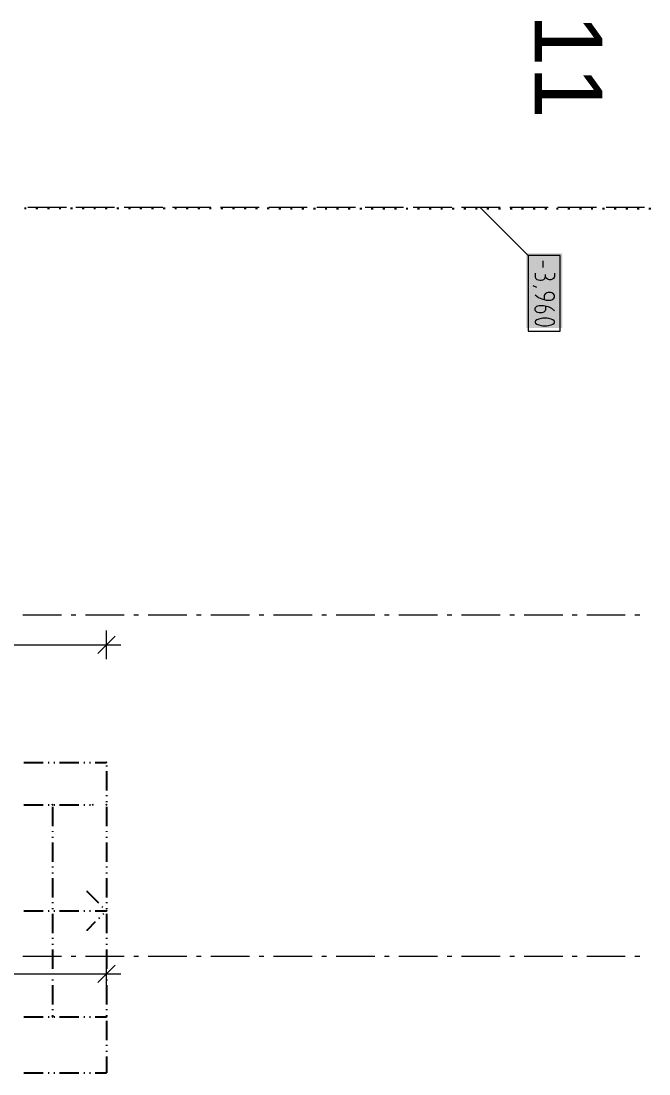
# Model space of a CAD drawing. Header units: millimetres. Extents: x 0 to 594, y 0 to 420.
# Drawn here: x 124.37 to 150.02, y 215.75 to 258.75 of the extents above; entities that cross this region are included whole.
import ezdxf

# ---------------------------------------------------------------- set-up
doc = ezdxf.new("R2010")
doc.units = ezdxf.units.MM
doc.header["$LTSCALE"] = 8
for name, color, linetype in [('PDF_Dokresleni nad rovinou rezu', 7, 'Continuous'), ('PDF_Dopravni znaceni', 7, 'Continuous'), ('PDF_Koty delkove', 7, 'Continuous'), ('PDF_Koty vyskove-pudorysy', 7, 'Continuous'), ('PDF_Obecne 0.18', 7, 'Continuous'), ('PDF_Osy hlavni', 7, 'Continuous'), ('PDF_Schody 2D', 7, 'Continuous'), ('PDF_Text', 7, 'Continuous')]:
    doc.layers.add(name, color=color, linetype=linetype)
doc.styles.add('PDF Arial', font='arial.ttf')

msp = doc.modelspace()

# ---------------------------------------------------------------- linework, layer by layer
at = {"layer": 'PDF_Dokresleni nad rovinou rezu', "lineweight": 25}
for points in [[(124.488, 228.472), (125.276, 228.472)], [(125.473, 228.472), (125.512, 228.472)], [(125.709, 228.472), (125.748, 228.472)], [(125.945, 228.472), (126.732, 228.472)], [(126.929, 228.472), (126.969, 228.472)], [(127.165, 228.472), (127.205, 228.472)], [(127.402, 228.472), (127.855, 228.472)], [(127.855, 228.347), (127.855, 228.307)], [(127.855, 228.11), (127.855, 227.323)], [(127.855, 227.126), (127.855, 227.087)], [(127.855, 226.89), (127.855, 226.851)], [(127.855, 217.914), (127.855, 217.126)], [(127.855, 216.929), (127.855, 216.89)], [(127.855, 216.693), (127.855, 216.654)], [(127.855, 216.457), (127.855, 215.795)], [(124.488, 215.795), (125.276, 215.795)], [(125.473, 215.795), (125.512, 215.795)], [(125.709, 215.795), (125.748, 215.795)], [(125.945, 215.795), (126.732, 215.795)], [(126.929, 215.795), (126.969, 215.795)], [(127.165, 215.795), (127.205, 215.795)], [(127.402, 215.795), (127.855, 215.795)]]:
    msp.add_lwpolyline(points, dxfattribs=at)
at = {"layer": 'PDF_Dokresleni nad rovinou rezu', "lineweight": 25, "transparency": 33554559}
for points in [[(127.855, 228.522), (127.904, 228.472), (127.805, 228.472), (127.855, 228.423)], [(127.805, 228.472), (127.855, 228.522), (127.855, 228.423), (127.904, 228.472)], [(127.855, 226.789), (127.904, 226.74), (127.805, 226.74), (127.855, 226.691)], [(127.855, 218.128), (127.904, 218.079), (127.805, 218.079), (127.855, 218.03)], [(127.855, 215.844), (127.904, 215.795), (127.805, 215.795), (127.855, 215.746)], [(127.805, 215.795), (127.855, 215.844), (127.855, 215.746), (127.904, 215.795)]]:
    msp.add_solid(points, dxfattribs=at)
at = {"layer": 'PDF_Dopravni znaceni', "lineweight": 18}
for points in [[(124.646, 251.15), (126.221, 251.15)], [(126.614, 251.15), (128.189, 251.15)], [(128.583, 251.15), (130.158, 251.15)], [(130.551, 251.15), (132.126, 251.15)], [(132.52, 251.15), (134.095, 251.15)], [(134.488, 251.15), (136.063, 251.15)], [(136.457, 251.15), (138.032, 251.15)], [(138.425, 251.15), (140, 251.15)], [(140.394, 251.15), (141.969, 251.15)], [(142.362, 251.15), (143.937, 251.15)], [(144.331, 251.15), (145.906, 251.15)], [(146.299, 251.15), (147.874, 251.15)], [(148.268, 251.15), (149.843, 251.15)]]:
    msp.add_lwpolyline(points, dxfattribs=at)
at = {"layer": 'PDF_Koty delkove', "lineweight": 18}
for points in [[(127.5, 232.92), (128.209, 233.628)], [(127.855, 232.684), (127.855, 233.274), (127.855, 233.865)], [(97.776, 233.274), (98.406, 233.274), (101.319, 233.274), (109.981, 233.274), (111.201, 233.274), (111.713, 233.274), (112.658, 233.274), (127.855, 233.274)], [(127.855, 233.274), (128.445, 233.274)], [(127.5, 219.483), (128.209, 220.192)], [(127.855, 219.247), (127.855, 219.838), (127.855, 220.428)], [(98.406, 219.838), (101.319, 219.838), (110.217, 219.838), (127.855, 219.838)], [(127.855, 219.838), (128.445, 219.838)]]:
    msp.add_lwpolyline(points, dxfattribs=at)
at = {"layer": 'PDF_Koty vyskove-pudorysy', "lineweight": 18}
for points in [[(145.087, 249.171), (143.112, 251.147)], [(145.692, 248.952), (145.692, 248.689)], [(145.376, 248.449), (145.376, 248.296), (145.403, 248.242), (145.442, 248.198), (145.508, 248.176), (145.56, 248.165), (145.613, 248.165), (145.679, 248.176), (145.731, 248.198), (145.77, 248.242), (145.797, 248.318)], [(146.164, 248.449), (146.164, 248.318), (146.151, 248.274), (146.124, 248.23), (146.085, 248.208), (146.007, 248.186), (145.954, 248.186), (145.875, 248.208), (145.823, 248.252), (145.797, 248.318), (145.797, 248.405)], [(145.271, 247.946), (145.429, 247.88)], [(145.376, 247.574), (145.508, 247.464), (145.639, 247.399), (145.823, 247.356), (146.007, 247.356), (146.059, 247.367), (146.098, 247.388), (146.124, 247.41), (146.151, 247.443), (146.164, 247.487), (146.164, 247.53), (146.151, 247.574), (146.124, 247.607), (146.098, 247.629), (146.059, 247.651), (146.007, 247.662), (145.901, 247.662), (145.849, 247.651), (145.797, 247.629), (145.757, 247.574), (145.744, 247.53), (145.744, 247.377)], [(145.534, 246.831), (145.482, 246.842), (145.442, 246.863), (145.416, 246.885), (145.39, 246.918), (145.376, 246.962), (145.376, 247.005), (145.39, 247.049), (145.416, 247.082), (145.442, 247.104), (145.482, 247.126), (145.534, 247.137), (145.718, 247.137), (145.901, 247.093), (146.033, 247.027), (146.164, 246.918)], [(145.797, 247.115), (145.797, 246.962), (145.783, 246.918), (145.757, 246.885), (145.731, 246.863), (145.692, 246.842), (145.639, 246.831), (145.534, 246.831)]]:
    msp.add_lwpolyline(points, dxfattribs=at)
for points in [[(145.087, 249.171), (145.087, 246.087), (146.4, 246.087), (146.4, 249.171)], [(145.692, 246.306), (145.849, 246.306), (145.927, 246.317), (146.02, 246.339), (146.098, 246.371), (146.151, 246.415), (146.164, 246.437), (146.164, 246.48), (146.151, 246.503), (146.098, 246.546), (146.02, 246.579), (145.927, 246.601), (145.849, 246.612), (145.692, 246.612), (145.613, 246.601), (145.521, 246.579), (145.442, 246.546), (145.39, 246.503), (145.376, 246.48), (145.376, 246.437), (145.39, 246.415), (145.442, 246.371), (145.521, 246.339), (145.613, 246.317)]]:
    msp.add_lwpolyline(points, close=True, dxfattribs=at)
at = {"layer": 'PDF_Koty vyskove-pudorysy', "color": 7, "lineweight": 18, "true_color": 0xffffff, "transparency": 33554559}
msp.add_solid([(145.009, 249.266), (145.009, 246.211), (146.479, 249.266), (146.479, 246.211)], dxfattribs=at)
at = {"layer": 'PDF_Obecne 0.18', "lineweight": 25}
for points in [[(124.505, 251.106), (124.584, 251.106)], [(124.978, 251.105), (125.056, 251.105)], [(125.45, 251.105), (125.529, 251.105)], [(125.922, 251.105), (126.001, 251.105)], [(126.395, 251.105), (126.474, 251.105)], [(126.867, 251.105), (126.946, 251.105)], [(127.34, 251.104), (127.418, 251.104)], [(127.812, 251.104), (127.891, 251.104)], [(128.285, 251.104), (128.363, 251.104)], [(128.757, 251.104), (128.836, 251.104)], [(129.229, 251.104), (129.308, 251.104)], [(129.702, 251.104), (129.781, 251.103)], [(130.174, 251.103), (130.253, 251.103)], [(130.647, 251.103), (130.726, 251.103)], [(131.119, 251.103), (131.198, 251.103)], [(131.592, 251.103), (131.67, 251.103)], [(132.064, 251.103), (132.143, 251.102)], [(132.537, 251.102), (132.615, 251.102)], [(133.009, 251.102), (133.088, 251.102)], [(133.481, 251.102), (133.56, 251.102)], [(133.954, 251.102), (134.033, 251.102)], [(134.426, 251.102), (134.505, 251.102)], [(134.899, 251.101), (134.978, 251.101)], [(135.371, 251.101), (135.45, 251.101)], [(135.844, 251.101), (135.922, 251.101)], [(136.316, 251.101), (136.395, 251.101)], [(136.789, 251.101), (136.867, 251.101)], [(137.261, 251.1), (137.34, 251.1)], [(137.733, 251.1), (137.812, 251.1)], [(138.206, 251.1), (138.285, 251.1)], [(138.678, 251.1), (138.757, 251.1)], [(139.151, 251.1), (139.229, 251.1)], [(139.623, 251.099), (139.702, 251.099)], [(140.096, 251.099), (140.174, 251.099)], [(140.568, 251.099), (140.647, 251.099)], [(141.04, 251.099), (141.119, 251.099)], [(141.513, 251.099), (141.592, 251.099)], [(141.985, 251.098), (142.064, 251.098)], [(142.458, 251.098), (142.537, 251.098)], [(142.93, 251.098), (143.009, 251.098)], [(143.403, 251.098), (143.481, 251.098)], [(143.875, 251.098), (143.954, 251.098)], [(144.348, 251.097), (144.426, 251.097)], [(144.82, 251.097), (144.899, 251.097)], [(145.292, 251.097), (145.371, 251.097)], [(145.765, 251.097), (145.844, 251.097)], [(146.237, 251.097), (146.316, 251.097)], [(146.71, 251.096), (146.789, 251.096)], [(147.182, 251.096), (147.261, 251.096)], [(147.655, 251.096), (147.733, 251.096)], [(148.127, 251.096), (148.206, 251.096)], [(148.6, 251.096), (148.678, 251.096)], [(149.072, 251.095), (149.151, 251.095)], [(149.544, 251.095), (149.623, 251.095)], [(150.017, 251.095), (150.096, 251.095)]]:
    msp.add_lwpolyline(points, dxfattribs=at)
at = {"layer": 'PDF_Osy hlavni', "lineweight": 18}
for points in [[(124.449, 234.496), (126.024, 234.496)], [(126.417, 234.496), (126.614, 234.496)], [(127.008, 234.496), (128.583, 234.496)], [(128.976, 234.496), (129.173, 234.496)], [(129.567, 234.496), (131.142, 234.496)], [(131.536, 234.496), (131.732, 234.496)], [(132.126, 234.496), (133.701, 234.496)], [(134.095, 234.496), (134.291, 234.496)], [(134.685, 234.496), (136.26, 234.496)], [(136.654, 234.496), (136.85, 234.496)], [(137.244, 234.496), (138.819, 234.496)], [(139.213, 234.496), (139.41, 234.496)], [(139.803, 234.496), (141.378, 234.496)], [(141.772, 234.496), (141.969, 234.496)], [(142.362, 234.496), (143.937, 234.496)], [(144.331, 234.496), (144.528, 234.496)], [(144.921, 234.496), (146.496, 234.496)], [(146.89, 234.496), (147.087, 234.496)], [(147.48, 234.496), (149.055, 234.496)], [(149.449, 234.496), (149.646, 234.496)], [(124.449, 220.559), (126.024, 220.559)], [(126.417, 220.559), (126.614, 220.559)], [(127.008, 220.559), (128.583, 220.559)], [(128.976, 220.559), (129.173, 220.559)], [(129.567, 220.559), (131.142, 220.559)], [(131.536, 220.559), (131.732, 220.559)], [(132.126, 220.559), (133.701, 220.559)], [(134.095, 220.559), (134.291, 220.559)], [(134.685, 220.559), (136.26, 220.559)], [(136.654, 220.559), (136.85, 220.559)], [(137.244, 220.559), (138.819, 220.559)], [(139.213, 220.559), (139.41, 220.559)], [(139.803, 220.559), (141.378, 220.559)], [(141.772, 220.559), (141.969, 220.559)], [(142.362, 220.559), (143.937, 220.559)], [(144.331, 220.559), (144.528, 220.559)], [(144.921, 220.559), (146.496, 220.559)], [(146.89, 220.559), (147.087, 220.559)], [(147.48, 220.559), (149.055, 220.559)], [(149.449, 220.559), (149.646, 220.559)]]:
    msp.add_lwpolyline(points, dxfattribs=at)
at = {"layer": 'PDF_Schody 2D', "lineweight": 25}
for points in [[(124.488, 226.74), (125.276, 226.74)], [(125.473, 226.74), (125.512, 226.74)], [(125.65, 226.654), (125.65, 225.866)], [(125.709, 226.74), (125.748, 226.74)], [(125.945, 226.74), (126.732, 226.74)], [(126.929, 226.74), (126.969, 226.74)], [(127.165, 226.74), (127.205, 226.74)], [(127.855, 226.654), (127.855, 225.866)], [(125.65, 225.669), (125.65, 225.63)], [(125.65, 225.433), (125.65, 225.394)], [(127.855, 225.669), (127.855, 225.63)], [(127.855, 225.433), (127.855, 225.394)], [(125.65, 225.197), (125.65, 224.41)], [(127.855, 225.197), (127.855, 224.41)], [(125.65, 224.213), (125.65, 224.173)], [(127.855, 224.213), (127.855, 224.173)], [(125.65, 223.977), (125.65, 223.937)], [(125.65, 223.74), (125.65, 222.953)], [(127.855, 223.977), (127.855, 223.937)], [(127.855, 223.74), (127.855, 222.953)], [(127.067, 223.197), (127.534, 222.731)], [(124.488, 222.409), (125.276, 222.409)], [(125.473, 222.409), (125.512, 222.409)], [(125.65, 222.756), (125.65, 222.717)], [(125.65, 222.52), (125.65, 222.48)], [(125.709, 222.409), (125.748, 222.409)], [(125.945, 222.409), (126.732, 222.409)], [(126.929, 222.409), (126.969, 222.409)], [(127.165, 222.409), (127.205, 222.409)], [(127.402, 222.409), (127.855, 222.409)], [(127.673, 222.591), (127.701, 222.564)], [(127.84, 222.424), (127.855, 222.409)], [(127.855, 222.756), (127.855, 222.717)], [(127.855, 222.52), (127.855, 222.48)], [(125.65, 222.284), (125.65, 221.496)], [(127.401, 221.956), (127.067, 221.622)], [(127.568, 222.123), (127.54, 222.095)], [(127.735, 222.29), (127.707, 222.262)], [(127.855, 222.284), (127.855, 221.496)], [(125.65, 221.299), (125.65, 221.26)], [(125.65, 221.063), (125.65, 221.024)], [(127.855, 221.299), (127.855, 221.26)], [(127.855, 221.063), (127.855, 221.024)], [(125.65, 220.827), (125.65, 220.04)], [(127.855, 220.827), (127.855, 220.04)], [(125.65, 219.843), (125.65, 219.803)], [(127.855, 219.843), (127.855, 219.803)], [(125.65, 219.606), (125.65, 219.567)], [(125.65, 219.37), (125.65, 218.583)], [(127.855, 219.606), (127.855, 219.567)], [(127.855, 219.37), (127.855, 218.583)], [(124.488, 218.079), (125.276, 218.079)], [(125.473, 218.079), (125.512, 218.079)], [(125.65, 218.386), (125.65, 218.347)], [(125.65, 218.15), (125.65, 218.11)], [(125.709, 218.079), (125.748, 218.079)], [(125.945, 218.079), (126.732, 218.079)], [(126.929, 218.079), (126.969, 218.079)], [(127.165, 218.079), (127.205, 218.079)], [(127.402, 218.079), (127.855, 218.079)], [(127.855, 218.386), (127.855, 218.347)], [(127.855, 218.15), (127.855, 218.11)]]:
    msp.add_lwpolyline(points, dxfattribs=at)
at = {"layer": 'PDF_Schody 2D', "lineweight": 25, "transparency": 33554559}
for points in [[(125.65, 226.789), (125.699, 226.74), (125.601, 226.74), (125.65, 226.691)], [(127.254, 226.74), (127.304, 226.789), (127.304, 226.691), (127.353, 226.74)], [(127.855, 226.789), (127.904, 226.74), (127.805, 226.74), (127.855, 226.691)], [(127.033, 223.232), (127.102, 223.232), (127.033, 223.162), (127.102, 223.162)], [(127.805, 222.409), (127.855, 222.459), (127.855, 222.36), (127.904, 222.409)], [(127.82, 222.444), (127.89, 222.444), (127.82, 222.375), (127.89, 222.375)], [(127.89, 222.444), (127.89, 222.375), (127.82, 222.444), (127.82, 222.375)], [(127.102, 221.657), (127.102, 221.587), (127.033, 221.657), (127.033, 221.587)], [(125.65, 218.128), (125.699, 218.079), (125.601, 218.079), (125.65, 218.03)], [(127.855, 218.128), (127.904, 218.079), (127.805, 218.079), (127.855, 218.03)], [(127.805, 218.079), (127.855, 218.128), (127.855, 218.03), (127.904, 218.079)]]:
    msp.add_solid(points, dxfattribs=at)

# ---------------------------------------------------------------- texts
at = {"layer": 'PDF_Text', "insert": (146.732, 259.044), "char_height": 2.7564, "attachment_point": 4, "rotation": 270, "style": 'PDF Arial'}
msp.add_mtext('11', dxfattribs=at)

doc.saveas('drawing.dxf')
